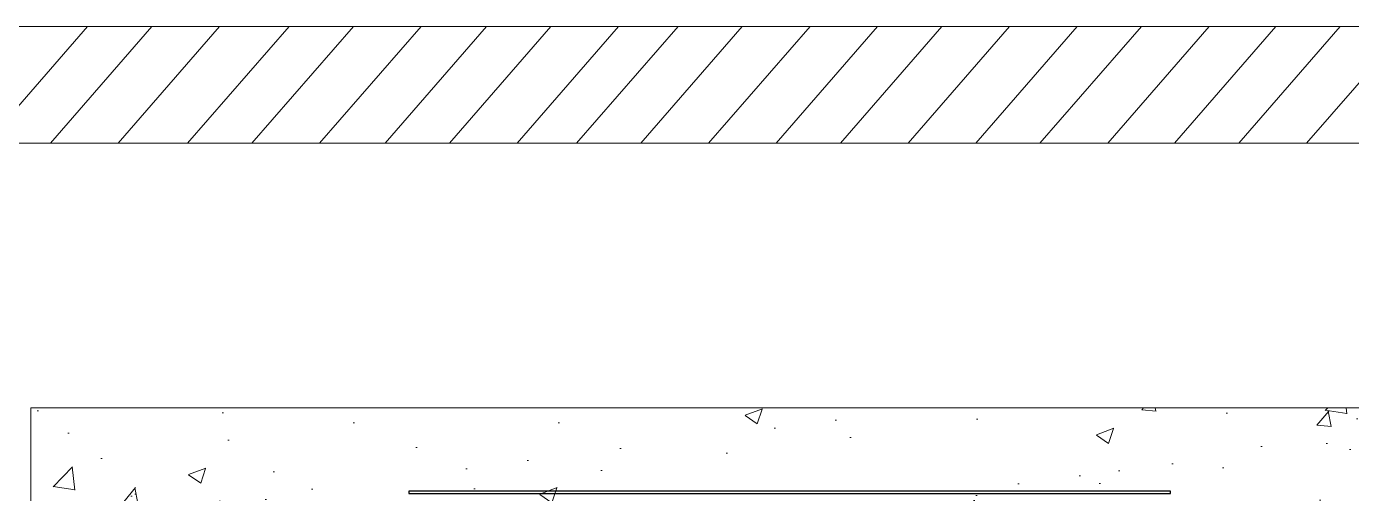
# Paper-space layout 'Plano Corte 1' of a CAD drawing. Header units: millimetres. Extents: x 0 to 420, y 0 to 297.
# Drawn here: x 246.46 to 288.43, y 235.16 to 249.94 of the extents above; entities that cross this region are included whole.
import ezdxf

# ---------------------------------------------------------------- set-up
doc = ezdxf.new("R2010")
doc.units = ezdxf.units.MM
doc.linetypes.add('PHANTOM', pattern=[2.5, 1.25, -0.25, 0.25, -0.25, 0.25, -0.25])
doc.layers.get('0').update_dxf_attribs({"color": 162})
for name, color, linetype, lineweight in [('EQUIPO', 4, 'Continuous', 20), ('MUROS', 250, 'Continuous', 0), ('TIERRA', 214, 'PHANTOM', 25)]:
    doc.layers.add(name, color=color, linetype=linetype, lineweight=lineweight)

# ---------------------------------------------------------------- blocks, each defined once
blk = doc.blocks.new('A$C698D62B2')
at = {"color": 150}
blk.add_lwpolyline([(0.2099, 1.0432), (1.1749, 1.0432), (1.1749, 1.0463), (0.2099, 1.0463)], close=True, dxfattribs=at)

psp = doc.layouts.new('Plano Corte 1')

# ---------------------------------------------------------------- hatches: boundary and pattern name
at = {"layer": 'EQUIPO'}
h = psp.add_hatch(dxfattribs=at)
h.set_pattern_fill('AR-CONC', color=251, scale=0.030478)
h.set_pattern_definition([(50, (-11965.0772, -7765.6415), (5.5526762, -0.485796), [0.5806113, -6.3867246]), (355, (-11965.077, -7765.6415), (-1.074159, 5.823085), [0.464489, -5.1093975]), (100.451445, (-11964.6145, -7765.682), (4.4785172, 5.3372887), [0.4934437, -5.4278852]), (46.1842, (-11965.077, -7764.093), (8.2620242, -1.281378), [0.870917, -9.580087]), (96.63556, (-11964.389, -7764.2), (7.235671, 7.541124), [0.740166, -8.141835]), (351.18415, (-11965.077, -7764.093), (7.235671, 7.541124), [0.6967326, -7.6640614]), (21, (-11964.303, -7764.4803), (4.6209466, -3.1168678), [0.5806113, -6.3867246]), (326, (-11964.303, -7764.4803), (1.8836198, 5.6137333), [0.464489, -5.1093797]), (71.451445, (-11963.918, -7764.74), (6.5045664, 2.4968655), [0.4934437, -5.4278759]), (37.5, (-11965.0772, -7765.6415), (0.09413533, 2.57709257), [0, -5.0474478, 0, -5.1867945, 0, -5.1287334]), (7.5, (-11965.0772, -7765.6415), (2.0365487, 3.0533321), [0, -2.957247, 0, -4.93132554, 0, -1.9547248]), (327.5, (-11966.8036, -7765.6415), (4.1325688, -0.1746023), [0, -1.9353711, 0, -6.0383578, 0, -8.0124363]), (317.5, (-11967.5777, -7765.6415), (4.5147234, 0.7749558), [0, -2.5159824, 0, -4.0100889, 0, -5.689991])])
h.paths.add_polyline_path([(246.603, 237.873), (246.603, 205.909), (295.454, 205.909), (295.454, 237.873)])
h.paths.add_polyline_path([(252.378, 232.183), (289.534, 232.287), (289.274, 211.925), (252.378, 211.925)], flags=16)

# ---------------------------------------------------------------- linework, layer by layer
at = {"layer": 'EQUIPO', "color": 251}
for p, q in [((246.603, 205.909), (246.603, 237.873)), ((246.603, 237.873), (295.454, 237.873))]:
    psp.add_line(p, q, dxfattribs=at)
at = {"layer": 'MUROS'}
for p, q in [((316.149, 249.937), (226.224, 249.937)), ((248.393, 249.937), (245.179, 246.243)), ((250.429, 249.937), (247.216, 246.243)), ((252.575, 249.937), (249.361, 246.243)), ((254.777, 249.937), (251.564, 246.243)), ((256.814, 249.937), (253.601, 246.243)), ((258.96, 249.937), (255.746, 246.243)), ((261.033, 249.937), (257.82, 246.243)), ((263.07, 249.937), (259.857, 246.243)), ((265.215, 249.937), (262.002, 246.243)), ((267.096, 249.937), (263.883, 246.243)), ((269.132, 249.937), (265.919, 246.243)), ((271.278, 249.937), (268.065, 246.243)), ((273.416, 249.937), (270.203, 246.243)), ((275.453, 249.937), (272.24, 246.243)), ((277.598, 249.937), (274.385, 246.243)), ((279.737, 249.937), (276.524, 246.243)), ((281.773, 249.937), (278.56, 246.243)), ((283.919, 249.937), (280.706, 246.243)), ((286.035, 249.937), (282.822, 246.243)), ((288.072, 249.937), (284.859, 246.243)), ((290.217, 249.937), (287.004, 246.243)), ((227.896, 246.243), (312.62, 246.243))]:
    psp.add_line(p, q, dxfattribs=at)

# ---------------------------------------------------------------- block references
at = {"layer": 'TIERRA', "xscale": 25.00416539543222, "yscale": 25.00416539543222, "zscale": 25.00416539543222}
psp.add_blockref('A$C698D62B2', (253.322, 209.078), dxfattribs=at)

doc.saveas('drawing.dxf')
